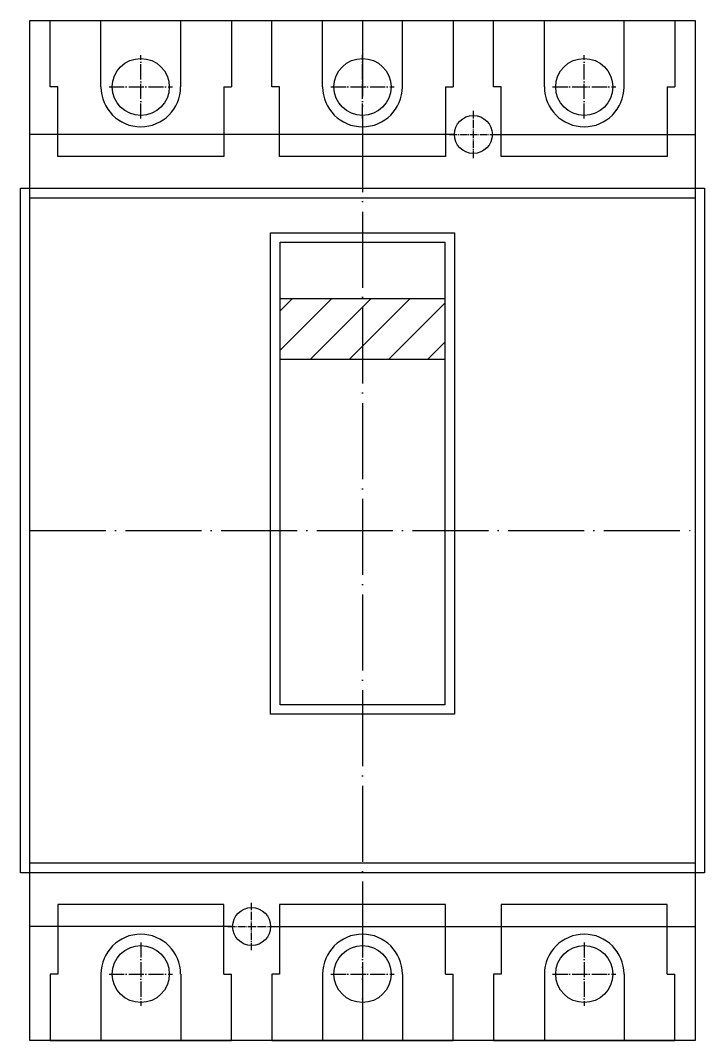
# Model space of a CAD drawing. Extents: x 0 to 108, y 0 to 161.
import ezdxf

# ---------------------------------------------------------------- set-up
doc = ezdxf.new("R2010")
doc.units = 0
doc.linetypes.add('ACAD_ISO04W100', pattern=[30, 24, -3, 0, -3])

# ---------------------------------------------------------------- blocks, each defined once
blk = doc.blocks.new('jkj')
h = blk.add_hatch()
h.set_pattern_fill('ANSI31', color=256, scale=35, style=0)
h.set_pattern_definition([(45, (-229432.4062, -222125.447), (-3.0935922, 3.0935922), [])])
h.paths.add_polyline_path([(-210961.47, -223848.77), (-210961.47, -223839.15), (-210987.47, -223839.15), (-210987.47, -223848.77)])
for p, q in [((-211015.76, -223805.76), (-211015.76, -223795.26)), ((-211003.17, -223805.76), (-211003.17, -223795.26)), ((-210980.76, -223805.76), (-210980.76, -223795.26)), ((-210968.17, -223805.76), (-210968.17, -223795.26)), ((-210945.76, -223805.76), (-210945.76, -223795.26)), ((-210933.17, -223805.76), (-210933.17, -223795.26)), ((-210959.97, -223813.26), (-211026.97, -223813.26)), ((-210953.97, -223813.26), (-210921.97, -223813.26)), ((-210994.97, -223938.26), (-211026.97, -223938.26)), ((-210988.97, -223938.26), (-210921.97, -223938.26)), ((-211015.76, -223945.76), (-211015.76, -223956.26)), ((-211003.17, -223945.76), (-211003.17, -223956.26)), ((-210980.76, -223945.76), (-210980.76, -223956.26)), ((-210968.17, -223945.76), (-210968.17, -223956.26)), ((-210945.76, -223945.76), (-210945.76, -223956.26)), ((-210933.17, -223945.76), (-210933.17, -223956.26))]:
    blk.add_line(p, q)
at = {"color": 31, "linetype": 'ACAD_ISO04W100', "ltscale": 0.5}
for p, q in [((-210974.47, -223795.26), (-210974.47, -223956.26)), ((-211026.97, -223875.76), (-210921.97, -223875.76))]:
    blk.add_line(p, q, dxfattribs=at)
at = {"color": 45, "linetype": 'ACAD_ISO04W100', "ltscale": 0.1}
for p, q in [((-211009.47, -223810.76), (-211009.47, -223800.76)), ((-210974.47, -223810.76), (-210974.47, -223800.76)), ((-210939.47, -223810.76), (-210939.47, -223800.76)), ((-211014.47, -223805.76), (-211004.47, -223805.76)), ((-210979.47, -223805.76), (-210969.47, -223805.76)), ((-210944.47, -223805.76), (-210934.47, -223805.76)), ((-211009.47, -223940.76), (-211009.47, -223950.76)), ((-210974.47, -223940.76), (-210974.47, -223950.76)), ((-210939.47, -223940.76), (-210939.47, -223950.76)), ((-211014.47, -223945.76), (-211004.47, -223945.76)), ((-210979.47, -223945.76), (-210969.47, -223945.76)), ((-210944.47, -223945.76), (-210934.47, -223945.76))]:
    blk.add_line(p, q, dxfattribs=at)
at = {"color": 252}
for p, q in [((-211022.57, -223805.76), (-211023.77, -223805.76)), ((-210996.37, -223805.76), (-210995.17, -223805.76)), ((-210987.57, -223805.76), (-210988.77, -223805.76)), ((-210961.37, -223805.76), (-210960.17, -223805.76)), ((-210952.57, -223805.76), (-210953.77, -223805.76)), ((-210926.37, -223805.76), (-210925.17, -223805.76)), ((-211022.57, -223945.76), (-211023.77, -223945.76)), ((-210996.37, -223945.76), (-210995.17, -223945.76)), ((-210987.57, -223945.76), (-210988.77, -223945.76)), ((-210961.37, -223945.76), (-210960.17, -223945.76)), ((-210952.57, -223945.76), (-210953.77, -223945.76)), ((-210926.37, -223945.76), (-210925.17, -223945.76))]:
    blk.add_line(p, q, dxfattribs=at)
at = {"color": 6, "linetype": 'ACAD_ISO04W100', "ltscale": 0.05}
for p, q in [((-210956.97, -223817.01), (-210956.97, -223809.51)), ((-210960.72, -223813.26), (-210953.22, -223813.26)), ((-210991.97, -223942.01), (-210991.97, -223934.51)), ((-210995.72, -223938.26), (-210988.22, -223938.26))]:
    blk.add_line(p, q, dxfattribs=at)
for points in [[(-211026.97, -223795.26), (-210921.97, -223795.26), (-210921.97, -223956.26), (-211026.97, -223956.26)], [(-211026.97, -223823.26), (-210921.97, -223823.26), (-210921.97, -223928.26), (-211026.97, -223928.26)], [(-210987.47, -223830.26), (-210961.47, -223830.26), (-210961.47, -223903.26), (-210987.47, -223903.26)], [(-210987.47, -223839.15), (-210961.47, -223839.15), (-210961.47, -223848.77), (-210987.47, -223848.77)]]:
    blk.add_lwpolyline(points, close=True)
at = {"color": 252}
for points in [[(-211023.77, -223805.76), (-211023.77, -223795.26), (-210995.17, -223795.26), (-210995.17, -223805.76)], [(-210988.77, -223805.76), (-210988.77, -223795.26), (-210960.17, -223795.26), (-210960.17, -223805.76)], [(-210953.77, -223805.76), (-210953.77, -223795.26), (-210925.17, -223795.26), (-210925.17, -223805.76)], [(-210996.37, -223805.76), (-210996.37, -223816.76), (-211022.57, -223816.76), (-211022.57, -223805.76)], [(-210961.37, -223805.76), (-210961.37, -223816.76), (-210987.57, -223816.76), (-210987.57, -223805.76)], [(-210926.37, -223805.76), (-210926.37, -223816.76), (-210952.57, -223816.76), (-210952.57, -223805.76)], [(-210996.37, -223945.76), (-210996.37, -223934.76), (-211022.57, -223934.76), (-211022.57, -223945.76)], [(-210961.37, -223945.76), (-210961.37, -223934.76), (-210987.57, -223934.76), (-210987.57, -223945.76)], [(-210926.37, -223945.76), (-210926.37, -223934.76), (-210952.57, -223934.76), (-210952.57, -223945.76)], [(-211023.77, -223945.76), (-211023.77, -223956.26), (-210995.17, -223956.26), (-210995.17, -223945.76)], [(-210988.77, -223945.76), (-210988.77, -223956.26), (-210960.17, -223956.26), (-210960.17, -223945.76)], [(-210953.77, -223945.76), (-210953.77, -223956.26), (-210925.17, -223956.26), (-210925.17, -223945.76)]]:
    blk.add_lwpolyline(points, dxfattribs=at)
at = {"color": 3}
for points in [[(-211028.47, -223821.76), (-210920.47, -223821.76), (-210920.47, -223929.76), (-211028.47, -223929.76)], [(-210988.97, -223828.76), (-210959.97, -223828.76), (-210959.97, -223904.76), (-210988.97, -223904.76)]]:
    blk.add_lwpolyline(points, close=True, dxfattribs=at)
for centre in [(-211009.47, -223805.76), (-210974.47, -223805.76), (-210939.47, -223805.76), (-211009.47, -223945.76), (-210974.47, -223945.76), (-210939.47, -223945.76)]:
    blk.add_circle(centre, 4.5)
at = {"color": 6}
for centre in [(-210956.97, -223813.26), (-210991.97, -223938.26)]:
    blk.add_circle(centre, 3, dxfattribs=at)
for centre, start, end in [((-211009.47, -223805.76), 180, 0), ((-210974.47, -223805.76), 180, 0), ((-210939.47, -223805.76), 180, 0), ((-211009.47, -223945.76), 0, 180), ((-210974.47, -223945.76), 0, 180), ((-210939.47, -223945.76), 0, 180)]:
    blk.add_arc(centre, 6.29, start, end)

msp = doc.modelspace()

# ---------------------------------------------------------------- block references
msp.add_blockref('jkj', (211028.47, 223956.26))

doc.saveas('drawing.dxf')
